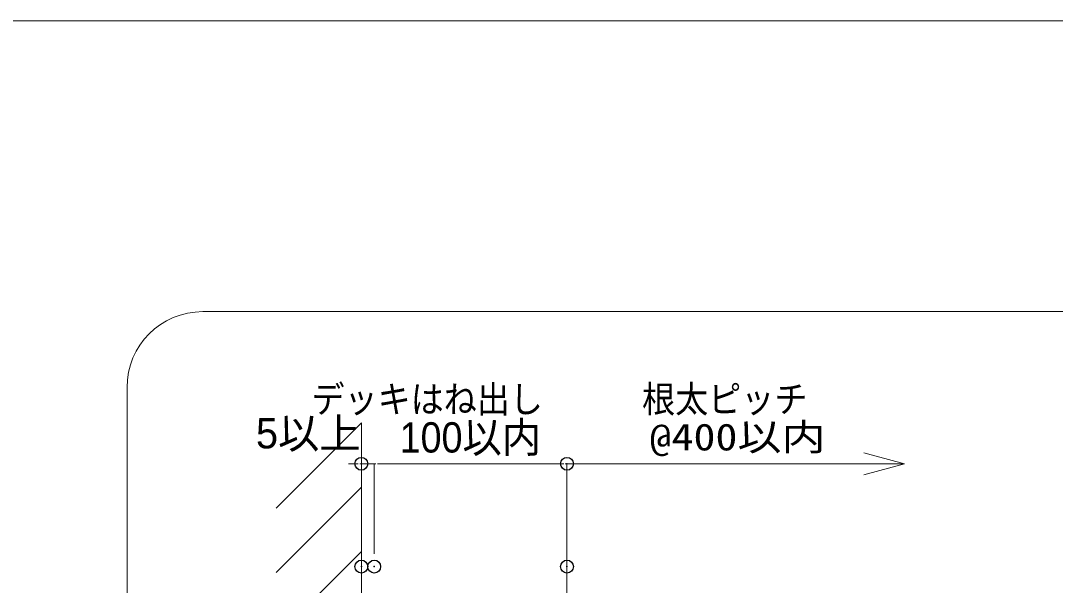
# Model space of a CAD drawing. Units: millimetres, scale not verified. Extents: x -4131 to 4169, y -981 to 998.
# Drawn here: x -3073.6 to -2671, y 164.5 to 384.2 of the extents above; entities that cross this region are included whole.
import ezdxf
from ezdxf.enums import TextEntityAlignment as Align

# ---------------------------------------------------------------- set-up
doc = ezdxf.new("R2010")
doc.units = ezdxf.units.MM
doc.header["$LTSCALE"] = 10
doc.header["$PDMODE"] = 32
doc.header["$PDSIZE"] = 5
doc.linetypes.add('CHAIN1', pattern=[8, 5, -1, 1, -1])
for name, color, linetype, lineweight in [('0-0_図枠', 7, 'Continuous', 9), ('0-3_寸法', 7, 'Continuous', 9), ('0-4_一般', 4, 'Continuous', 9), ('0-6_0', 7, 'Continuous', 9)]:
    doc.layers.add(name, color=color, linetype=linetype, lineweight=lineweight)
doc.layers.add('0-7_DEFPOINTS', color=7, linetype='Continuous')
doc.styles.add('ＭＳ ゴシック', font='')
doc.styles.add('ＭＳ Ｐゴシック', font='')
doc.styles.get('ＭＳ ゴシック').set_extended_font_data('MS Gothic')
doc.styles.get('ＭＳ Ｐゴシック').set_extended_font_data('MS PGothic')

# ---------------------------------------------------------------- blocks, each defined once
blk = doc.blocks.new('_DOT')
at = {"layer": '0-6_0'}
for p, q in [((-5, 0), (-10, 0)), ((-2.5, 0), (2.5, 0))]:
    blk.add_line(p, q, dxfattribs=at)
blk = doc.blocks.new('グループ-72-1')
at = {"layer": '0-4_一般'}
for p, q in [((-28587, 5192.8), (-28918.8, 4861)), ((-28587, 4942.8), (-28918.8, 4611)), ((-28587, 4692.8), (-28918.8, 4361)), ((-28587, 4442.8), (-28918.8, 4111)), ((-28587, 4192.8), (-28918.8, 3861)), ((-28587, 3942.8), (-28918.8, 3611)), ((-28587, 3692.8), (-28918.8, 3361)), ((-28587, 3442.8), (-28735.9, 3294))]:
    blk.add_line(p, q, dxfattribs=at)

msp = doc.modelspace()

# ---------------------------------------------------------------- linework, layer by layer
at = {"layer": '0-0_図枠', "color": 5}
msp.add_lwpolyline([(-4130.95, 384.21), (-2130.95, 384.21), (-2130.95, -915.79), (-4130.95, -915.79)], close=True, dxfattribs=at)
at = {"layer": '0-3_寸法'}
for p, q in [((-2943.56, 211.81), (-2946.06, 211.81)), ((-2941.05, 176.81), (-2941.05, 211.81)), ((-2936.05, 211.81), (-2941.05, 211.81)), ((-2936.05, 176.81), (-2936.05, 211.81)), ((-2936.05, 176.81), (-2936.05, 211.81)), ((-2933.55, 211.81), (-2863.56, 211.81)), ((-2933.55, 211.81), (-2931.04, 211.81)), ((-2861.05, 176.81), (-2861.05, 211.81))]:
    msp.add_line(p, q, dxfattribs=at)
at = {"layer": '0-3_寸法', "color": 4}
msp.add_line((-2861.05, 211.81), (-2729.61, 211.81), dxfattribs=at)
msp.add_lwpolyline([(-2745.48, 216.06), (-2729.61, 211.81), (-2745.48, 207.55)], dxfattribs=at)
at = {"layer": '0-4_一般', "color": 7}
for p, q in [((-3002.79, 271), (-2215.74, 271)), ((-3032.26, -75.61), (-3032.26, 241.52))]:
    msp.add_line(p, q, dxfattribs=at)
at = {"layer": '0-4_一般', "color": 3}
msp.add_line((-2941.05, 227.68), (-2941.05, 37.8), dxfattribs=at)
at = {"layer": '0-4_一般', "linetype": 'CHAIN1'}
msp.add_line((-2861.05, 179.74), (-2861.05, 37.8), dxfattribs=at)
at = {"layer": '0-4_一般', "color": 7}
msp.add_arc((-3002.79, 241.52), 29.48, 90, 180, dxfattribs=at)
at = {"layer": '0-7_DEFPOINTS'}
for p in [(-2941.05, 211.81), (-2861.05, 211.81), (-2941.05, 171.81), (-2936.05, 171.81), (-2861.05, 171.81)]:
    msp.add_point(p, dxfattribs=at)

# ---------------------------------------------------------------- block references
at = {"layer": '0-3_寸法', "xscale": 0.2503723, "yscale": 0.2503723}
for p in [(-2941.05, 211.81), (-2861.05, 211.81)]:
    msp.add_blockref('_DOT', p, dxfattribs=at)
at = {"layer": '0-3_寸法', "xscale": 0.2503723, "yscale": 0.2503723, "rotation": 180}
msp.add_blockref('_DOT', (-2936.05, 211.81), dxfattribs=at)
msp.add_blockref('_DOT', (-2936.05, 211.81), dxfattribs=at)
at = {"layer": '0-4_一般', "xscale": 0.1, "yscale": 0.1}
msp.add_blockref('グループ-72-1', (-82.35, -291.6), dxfattribs=at)

# ---------------------------------------------------------------- texts
at = {"layer": '0-3_寸法', "color": 4, "style": 'ＭＳ ゴシック'}
for s, width, p in [('デッキはね出し', 0.9, (-2960.46, 228.56)), ('根太ピッチ', 0.9, (-2831.79, 228.6)), ('@400以内', 1.2, (-2828.91, 213.86))]:
    msp.add_text(s, height=10.48, dxfattribs=dict(at, width=width)).set_placement(p, align=Align.BOTTOM_LEFT)
at = {"layer": '0-3_寸法', "style": 'ＭＳ Ｐゴシック'}
msp.add_text('5以上', height=11.8, dxfattribs=at).set_placement((-2982.08, 214.25), align=Align.BOTTOM_LEFT)
at = {"layer": '0-3_寸法', "style": 'ＭＳ Ｐゴシック', "width": 0.95}
msp.add_text('100以内', height=11.8, dxfattribs=at).set_placement((-2926.16, 212.63), align=Align.BOTTOM_LEFT)

doc.saveas('drawing.dxf')
